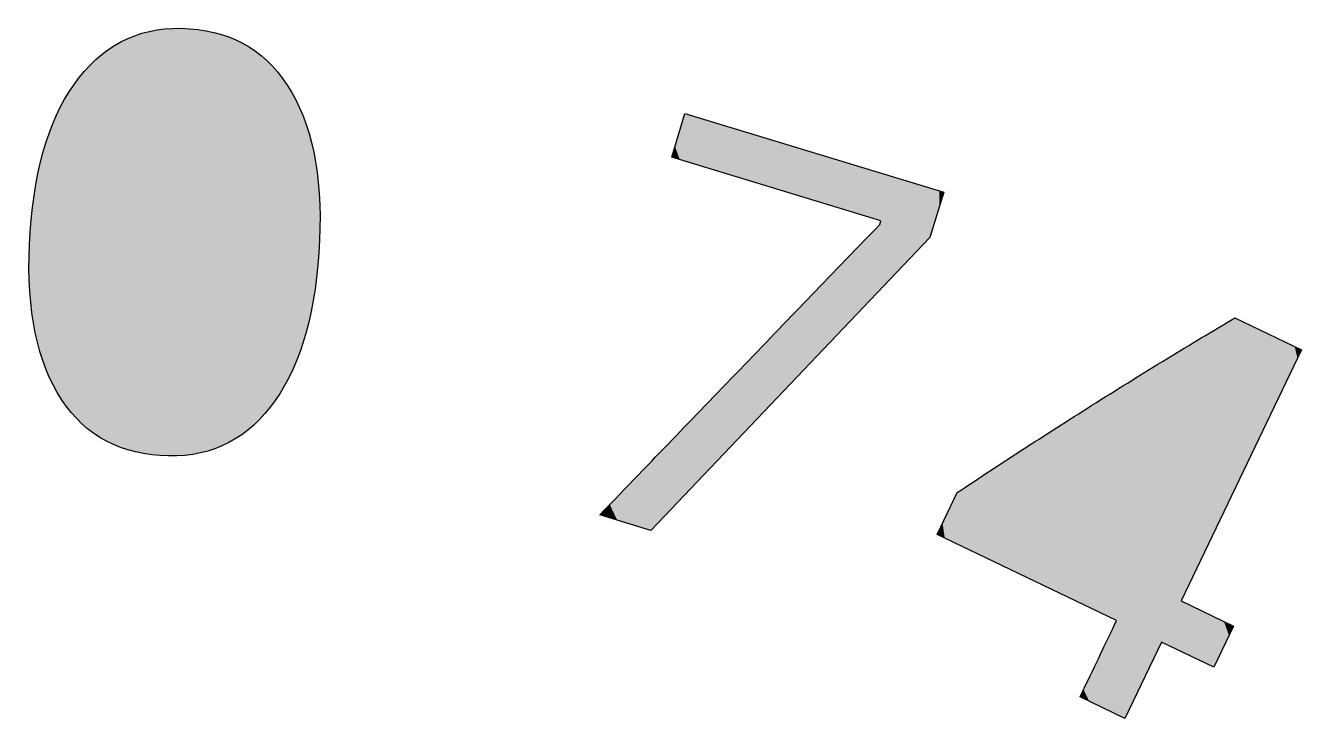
# Model space of a CAD drawing. Extents: x 1 to 47.3, y -47.1 to -0.8.
# Drawn here: x 24.28 to 34.68, y -6.47 to -0.82 of the extents above; entities that cross this region are included whole.
import ezdxf

# ---------------------------------------------------------------- set-up
doc = ezdxf.new("R2010")
doc.units = 0
doc.layers.add('LAYER_1', color=7, linetype='CONTINUOUS')

# ---------------------------------------------------------------- blocks, each defined once
blk = doc.blocks.new('*U24')
at = {"layer": 'LAYER_1', "color": 7}
for points in [[(34.111, -4.657), (34.099, -3.229), (34.111, -3.222)], [(34.123, -4.632), (34.111, -3.222), (34.123, -3.215)], [(34.111, -4.657), (34.111, -3.222), (34.111, -4.656)], [(34.111, -4.656), (34.111, -3.222), (34.111, -3.222)], [(34.111, -4.656), (34.111, -3.222), (34.123, -4.632)], [(34.124, -4.628), (34.123, -3.215), (34.124, -3.214)], [(34.123, -4.632), (34.123, -3.215), (34.124, -4.628)], [(34.124, -4.628), (34.124, -3.214), (34.125, -4.626)], [(34.125, -4.626), (34.124, -3.214), (34.125, -3.214)], [(34.137, -4.601), (34.125, -3.214), (34.137, -3.206)], [(34.125, -4.626), (34.125, -3.214), (34.137, -4.601)], [(34.137, -4.601), (34.137, -3.206), (34.139, -4.598)], [(34.139, -4.598), (34.137, -3.206), (34.139, -3.207)], [(34.139, -4.598), (34.139, -3.207), (34.17, -4.533)], [(34.17, -4.533), (34.139, -3.207), (34.17, -3.222)], [(34.17, -4.533), (34.17, -3.222), (34.232, -4.403)], [(34.232, -4.403), (34.17, -3.222), (34.232, -3.252)], [(33.946, -5.001), (33.9, -3.347), (33.946, -3.32)], [(33.948, -4.996), (33.946, -3.32), (33.948, -3.319)], [(33.946, -5.001), (33.946, -3.32), (33.948, -4.996)], [(33.966, -4.958), (33.948, -3.319), (33.966, -3.308)], [(33.948, -4.996), (33.948, -3.319), (33.966, -4.958)], [(33.971, -4.948), (33.966, -3.308), (33.971, -3.305)], [(33.966, -4.958), (33.966, -3.308), (33.971, -4.948)], [(33.983, -4.924), (33.971, -3.305), (33.983, -3.298)], [(33.971, -4.948), (33.971, -3.305), (33.983, -4.924)], [(33.986, -4.916), (33.983, -3.298), (33.986, -3.296)], [(33.983, -4.924), (33.983, -3.298), (33.986, -4.916)], [(34.027, -4.832), (33.986, -3.296), (34.027, -3.272)], [(33.986, -4.916), (33.986, -3.296), (34.027, -4.832)], [(34.036, -4.814), (34.027, -3.272), (34.036, -3.267)], [(34.027, -4.832), (34.027, -3.272), (34.036, -4.814)], [(34.049, -4.786), (34.036, -3.267), (34.049, -3.259)], [(34.036, -4.814), (34.036, -3.267), (34.049, -4.786)], [(34.09, -4.7), (34.049, -3.259), (34.09, -3.234)], [(34.049, -4.786), (34.049, -3.259), (34.09, -4.7)], [(34.09, -4.7), (34.09, -3.234), (34.091, -4.698)], [(34.091, -4.698), (34.09, -3.234), (34.091, -3.234)], [(34.099, -4.681), (34.091, -3.234), (34.099, -3.229)], [(34.091, -4.698), (34.091, -3.234), (34.099, -4.681)], [(34.099, -4.681), (34.099, -3.229), (34.111, -4.657)], [(34.232, -4.403), (34.232, -3.252), (34.282, -4.299)], [(34.282, -4.299), (34.232, -3.252), (34.282, -3.276)], [(34.282, -4.299), (34.282, -3.276), (34.409, -4.034)], [(34.409, -4.034), (34.282, -3.276), (34.409, -3.336)], [(33.762, -5.385), (33.725, -3.454), (33.762, -3.431)], [(33.771, -5.366), (33.762, -3.431), (33.771, -3.426)], [(33.762, -5.385), (33.762, -3.431), (33.771, -5.366)], [(33.813, -5.278), (33.771, -3.426), (33.813, -3.4)], [(33.771, -5.366), (33.771, -3.426), (33.813, -5.278)], [(33.836, -5.231), (33.813, -3.4), (33.836, -3.387)], [(33.813, -5.278), (33.813, -3.4), (33.836, -5.231)], [(33.876, -5.147), (33.836, -3.387), (33.876, -3.362)], [(33.836, -5.231), (33.836, -3.387), (33.876, -5.147)], [(33.898, -5.101), (33.876, -3.362), (33.898, -3.349)], [(33.876, -5.147), (33.876, -3.362), (33.898, -5.101)], [(33.9, -5.097), (33.898, -3.349), (33.9, -3.347)], [(33.898, -5.101), (33.898, -3.349), (33.9, -5.097)], [(33.9, -5.097), (33.9, -3.347), (33.946, -5.001)], [(34.409, -4.034), (34.409, -3.336), (34.443, -3.962)], [(34.443, -3.962), (34.409, -3.336), (34.443, -3.353)], [(34.443, -3.962), (34.443, -3.353), (34.514, -3.814)], [(34.514, -3.814), (34.443, -3.353), (34.514, -3.387)], [(34.514, -3.814), (34.514, -3.387), (34.576, -3.686)], [(34.576, -3.686), (34.514, -3.387), (34.576, -3.416)], [(34.576, -3.686), (34.576, -3.416), (34.586, -3.664)], [(34.586, -3.664), (34.576, -3.416), (34.586, -3.421)], [(34.586, -3.664), (34.586, -3.421), (34.625, -3.583)], [(34.625, -3.583), (34.586, -3.421), (34.625, -3.44)], [(33.622, -5.887), (33.571, -3.548), (33.622, -3.516)], [(33.701, -5.925), (33.622, -3.516), (33.701, -3.468)], [(33.622, -5.887), (33.622, -3.516), (33.701, -5.925)], [(33.704, -5.505), (33.701, -3.468), (33.704, -3.466)], [(33.701, -5.513), (33.701, -3.468), (33.704, -5.505)], [(33.724, -5.465), (33.704, -3.466), (33.724, -3.455)], [(33.704, -5.505), (33.704, -3.466), (33.724, -5.465)], [(33.725, -5.462), (33.724, -3.455), (33.725, -3.454)], [(33.724, -5.465), (33.724, -3.455), (33.725, -5.462)], [(33.725, -5.462), (33.725, -3.454), (33.762, -5.385)], [(34.625, -3.583), (34.625, -3.44), (34.648, -3.534)], [(34.648, -3.534), (34.625, -3.44), (34.648, -3.451)], [(34.648, -3.534), (34.648, -3.451), (34.66, -3.509)], [(34.66, -3.509), (34.648, -3.451), (34.66, -3.457)], [(34.66, -3.509), (34.66, -3.457), (34.679, -3.471)], [(34.679, -3.471), (34.66, -3.457), (34.679, -3.466)], [(34.679, -3.471), (34.679, -3.466), (34.679, -3.466)], [(33.426, -6.087), (33.369, -3.671), (33.426, -3.636)], [(33.474, -5.986), (33.426, -3.636), (33.474, -3.607)], [(33.426, -6.087), (33.426, -3.636), (33.474, -5.986)], [(33.513, -5.905), (33.474, -3.607), (33.513, -3.583)], [(33.474, -5.986), (33.474, -3.607), (33.513, -5.905)], [(33.536, -5.857), (33.513, -3.583), (33.536, -3.569)], [(33.513, -5.905), (33.513, -3.583), (33.536, -5.857)], [(33.543, -5.849), (33.536, -3.569), (33.543, -3.565)], [(33.536, -5.857), (33.536, -3.569), (33.543, -5.849)], [(33.571, -5.863), (33.543, -3.565), (33.571, -3.548)], [(33.543, -5.849), (33.543, -3.565), (33.571, -5.863)], [(33.571, -5.863), (33.571, -3.548), (33.622, -5.887)], [(33.281, -6.389), (33.252, -3.745), (33.281, -3.727)], [(33.323, -6.3), (33.281, -3.727), (33.323, -3.7)], [(33.281, -6.389), (33.281, -3.727), (33.323, -6.3)], [(33.369, -6.206), (33.323, -3.7), (33.369, -3.671)], [(33.323, -6.3), (33.323, -3.7), (33.369, -6.206)], [(33.369, -6.206), (33.369, -3.671), (33.426, -6.087)], [(33.121, -5.648), (33.087, -3.85), (33.121, -3.828)], [(33.134, -5.654), (33.121, -3.828), (33.134, -3.82)], [(33.121, -5.648), (33.121, -3.828), (33.134, -5.654)], [(33.161, -5.666), (33.134, -3.82), (33.161, -3.803)], [(33.134, -5.654), (33.134, -3.82), (33.161, -5.666)], [(33.162, -5.667), (33.161, -3.803), (33.162, -3.802)], [(33.161, -5.666), (33.161, -3.803), (33.162, -5.667)], [(33.173, -5.674), (33.162, -3.802), (33.173, -3.795)], [(33.162, -5.667), (33.162, -3.802), (33.173, -5.674)], [(33.188, -6.445), (33.173, -3.795), (33.188, -3.786)], [(33.173, -6.437), (33.173, -3.795), (33.188, -6.445)], [(33.226, -6.463), (33.188, -3.786), (33.226, -3.761)], [(33.188, -6.445), (33.188, -3.786), (33.226, -6.463)], [(33.242, -6.47), (33.226, -3.761), (33.242, -3.751)], [(33.226, -6.463), (33.226, -3.761), (33.242, -6.47)], [(33.252, -6.45), (33.242, -3.751), (33.252, -3.745)], [(33.242, -6.47), (33.242, -3.751), (33.252, -6.45)], [(33.252, -6.45), (33.252, -3.745), (33.281, -6.389)], [(32.95, -5.565), (32.904, -3.966), (32.95, -3.937)], [(32.962, -5.571), (32.95, -3.937), (32.962, -3.929)], [(32.95, -5.565), (32.95, -3.937), (32.962, -5.571)], [(32.976, -5.578), (32.962, -3.929), (32.976, -3.92)], [(32.962, -5.571), (32.962, -3.929), (32.976, -5.578)], [(33.008, -5.593), (32.976, -3.92), (33.008, -3.9)], [(32.976, -5.578), (32.976, -3.92), (33.008, -5.593)], [(33.025, -5.601), (33.008, -3.9), (33.025, -3.889)], [(33.008, -5.593), (33.008, -3.9), (33.025, -5.601)], [(33.059, -5.618), (33.025, -3.889), (33.059, -3.868)], [(33.025, -5.601), (33.025, -3.889), (33.059, -5.618)], [(33.087, -5.631), (33.059, -3.868), (33.087, -3.85)], [(33.059, -5.618), (33.059, -3.868), (33.087, -5.631)], [(33.087, -5.631), (33.087, -3.85), (33.121, -5.648)], [(32.876, -5.53), (32.645, -4.13), (32.876, -3.983)], [(32.876, -5.53), (32.876, -3.983), (32.877, -5.531)], [(32.877, -5.531), (32.876, -3.983), (32.877, -3.983)], [(32.879, -5.531), (32.877, -3.983), (32.879, -3.982)], [(32.877, -5.531), (32.877, -3.983), (32.879, -5.531)], [(32.887, -5.535), (32.879, -3.982), (32.887, -3.977)], [(32.879, -5.531), (32.879, -3.982), (32.887, -5.535)], [(32.904, -5.544), (32.887, -3.977), (32.904, -3.966)], [(32.887, -5.535), (32.887, -3.977), (32.904, -5.544)], [(32.904, -5.544), (32.904, -3.966), (32.95, -5.565)], [(32.645, -5.419), (32.292, -4.354), (32.645, -4.13)], [(32.645, -5.419), (32.645, -4.13), (32.876, -5.53)], [(32.292, -5.25), (32.141, -4.453), (32.292, -4.354)], [(32.292, -5.25), (32.292, -4.354), (32.645, -5.419)], [(32.141, -5.178), (32.029, -4.527), (32.141, -4.453)], [(32.141, -5.178), (32.141, -4.453), (32.292, -5.25)], [(32.028, -5.124), (31.926, -4.595), (32.028, -4.528)], [(32.029, -5.124), (32.028, -4.528), (32.029, -4.527)], [(32.028, -5.124), (32.028, -4.528), (32.029, -5.124)], [(32.029, -5.124), (32.029, -4.527), (32.141, -5.178)], [(31.859, -5.043), (31.84, -4.7), (31.859, -4.662)], [(31.871, -5.049), (31.859, -4.662), (31.871, -4.635)], [(31.859, -5.043), (31.859, -4.662), (31.871, -5.049)], [(31.874, -5.05), (31.871, -4.635), (31.874, -4.63)], [(31.871, -5.049), (31.871, -4.635), (31.874, -5.05)], [(31.899, -5.062), (31.874, -4.63), (31.899, -4.613)], [(31.874, -5.05), (31.874, -4.63), (31.899, -5.062)], [(31.926, -5.075), (31.899, -4.613), (31.926, -4.595)], [(31.899, -5.062), (31.899, -4.613), (31.926, -5.075)], [(31.926, -5.075), (31.926, -4.595), (32.028, -5.124)], [(31.811, -5.02), (31.773, -4.84), (31.811, -4.761)], [(31.84, -5.034), (31.811, -4.761), (31.84, -4.7)], [(31.811, -5.02), (31.811, -4.761), (31.84, -5.034)], [(31.84, -5.034), (31.84, -4.7), (31.859, -5.043)], [(31.755, -4.993), (31.731, -4.927), (31.755, -4.878)], [(31.773, -5.002), (31.755, -4.878), (31.773, -4.84)], [(31.755, -4.993), (31.755, -4.878), (31.773, -5.002)], [(31.773, -5.002), (31.773, -4.84), (31.811, -5.02)], [(31.715, -4.974), (31.71, -4.972), (31.715, -4.96)], [(31.729, -4.98), (31.715, -4.96), (31.729, -4.933)], [(31.715, -4.974), (31.715, -4.96), (31.729, -4.98)], [(31.731, -4.982), (31.729, -4.933), (31.731, -4.927)], [(31.729, -4.98), (31.729, -4.933), (31.731, -4.982)], [(31.731, -4.982), (31.731, -4.927), (31.755, -4.993)], [(33.701, -5.925), (33.701, -5.513), (33.704, -5.927)], [(33.704, -5.927), (33.701, -5.513), (33.704, -5.515)], [(33.704, -5.927), (33.704, -5.515), (33.724, -5.936)], [(33.724, -5.936), (33.704, -5.515), (33.724, -5.524)], [(33.724, -5.936), (33.724, -5.524), (33.725, -5.937)], [(33.725, -5.937), (33.724, -5.524), (33.725, -5.524)], [(33.725, -5.937), (33.725, -5.524), (33.762, -5.954)], [(33.762, -5.954), (33.725, -5.524), (33.762, -5.542)], [(33.762, -5.954), (33.762, -5.542), (33.771, -5.959)], [(33.771, -5.959), (33.762, -5.542), (33.771, -5.547)], [(33.771, -5.959), (33.771, -5.547), (33.813, -5.979)], [(33.813, -5.979), (33.771, -5.547), (33.813, -5.567)], [(33.813, -5.979), (33.813, -5.567), (33.836, -5.99)], [(33.836, -5.99), (33.813, -5.567), (33.836, -5.578)], [(33.836, -5.99), (33.836, -5.578), (33.876, -6.009)], [(33.876, -6.009), (33.836, -5.578), (33.876, -5.597)], [(33.876, -6.009), (33.876, -5.597), (33.898, -6.02)], [(33.898, -6.02), (33.876, -5.597), (33.898, -5.607)], [(33.898, -6.02), (33.898, -5.607), (33.9, -6.021)], [(33.9, -6.021), (33.898, -5.607), (33.9, -5.608)], [(33.9, -6.021), (33.9, -5.608), (33.946, -6.043)], [(33.946, -6.043), (33.9, -5.608), (33.946, -5.63)], [(33.161, -6.432), (33.134, -5.755), (33.161, -5.699)], [(33.162, -6.432), (33.161, -5.699), (33.162, -5.696)], [(33.161, -6.432), (33.161, -5.699), (33.162, -6.432)], [(33.173, -6.437), (33.162, -5.696), (33.173, -5.674)], [(33.162, -6.432), (33.162, -5.696), (33.173, -6.437)], [(33.946, -6.043), (33.946, -5.63), (33.948, -6.044)], [(33.948, -6.044), (33.946, -5.63), (33.948, -5.631)], [(33.948, -6.044), (33.948, -5.631), (33.966, -6.052)], [(33.966, -6.052), (33.948, -5.631), (33.966, -5.64)], [(33.966, -6.052), (33.966, -5.64), (33.971, -6.043)], [(33.971, -6.043), (33.966, -5.64), (33.971, -5.643)], [(33.971, -6.043), (33.971, -5.643), (33.983, -6.019)], [(33.983, -6.019), (33.971, -5.643), (33.983, -5.648)], [(33.983, -6.019), (33.983, -5.648), (33.986, -6.011)], [(33.986, -6.011), (33.983, -5.648), (33.986, -5.65)], [(33.986, -6.011), (33.986, -5.65), (34.027, -5.927)], [(34.027, -5.927), (33.986, -5.65), (34.027, -5.669)], [(34.027, -5.927), (34.027, -5.669), (34.036, -5.908)], [(34.036, -5.908), (34.027, -5.669), (34.036, -5.673)], [(34.036, -5.908), (34.036, -5.673), (34.049, -5.881)], [(34.049, -5.881), (34.036, -5.673), (34.049, -5.68)], [(34.049, -5.881), (34.049, -5.68), (34.09, -5.795)], [(34.09, -5.795), (34.049, -5.68), (34.09, -5.699)], [(34.09, -5.795), (34.09, -5.699), (34.091, -5.793)], [(34.091, -5.793), (34.09, -5.699), (34.091, -5.7)], [(34.091, -5.793), (34.091, -5.7), (34.099, -5.776)], [(34.099, -5.776), (34.091, -5.7), (34.099, -5.704)], [(34.099, -5.776), (34.099, -5.704), (34.111, -5.752)], [(34.111, -5.752), (34.099, -5.704), (34.111, -5.709)], [(34.111, -5.752), (34.111, -5.709), (34.111, -5.751)], [(34.111, -5.751), (34.111, -5.709), (34.111, -5.71)], [(34.111, -5.751), (34.111, -5.71), (34.123, -5.727)], [(34.123, -5.727), (34.111, -5.71), (34.123, -5.715)], [(34.123, -5.727), (34.123, -5.715), (34.124, -5.723)], [(34.124, -5.723), (34.123, -5.715), (34.124, -5.716)], [(34.124, -5.723), (34.124, -5.716), (34.125, -5.716)], [(33.121, -6.413), (33.087, -5.854), (33.121, -5.781)], [(33.134, -6.419), (33.121, -5.781), (33.134, -5.755)], [(33.121, -6.413), (33.121, -5.781), (33.134, -6.419)], [(33.134, -6.419), (33.134, -5.755), (33.161, -6.432)], [(33.059, -6.383), (33.025, -5.984), (33.059, -5.913)], [(33.087, -6.396), (33.059, -5.913), (33.087, -5.854)], [(33.059, -6.383), (33.059, -5.913), (33.087, -6.396)], [(33.087, -6.396), (33.087, -5.854), (33.121, -6.413)], [(33.008, -6.358), (32.976, -6.085), (33.008, -6.019)], [(33.025, -6.366), (33.008, -6.019), (33.025, -5.984)], [(33.008, -6.358), (33.008, -6.019), (33.025, -6.366)], [(33.025, -6.366), (33.025, -5.984), (33.059, -6.383)], [(32.962, -6.336), (32.95, -6.14), (32.962, -6.114)], [(32.976, -6.343), (32.962, -6.114), (32.976, -6.085)], [(32.962, -6.336), (32.962, -6.114), (32.976, -6.343)], [(32.976, -6.343), (32.976, -6.085), (33.008, -6.358)], [(32.904, -6.309), (32.887, -6.272), (32.904, -6.235)], [(32.95, -6.33), (32.904, -6.235), (32.95, -6.14)], [(32.904, -6.309), (32.904, -6.235), (32.95, -6.33)], [(32.95, -6.33), (32.95, -6.14), (32.962, -6.336)], [(32.877, -6.295), (32.876, -6.293), (32.877, -6.291)], [(32.879, -6.296), (32.877, -6.291), (32.879, -6.288)], [(32.877, -6.295), (32.877, -6.291), (32.879, -6.296)], [(32.887, -6.3), (32.879, -6.288), (32.887, -6.272)], [(32.879, -6.296), (32.879, -6.288), (32.887, -6.3)], [(32.887, -6.3), (32.887, -6.272), (32.904, -6.309)]]:
    blk.add_solid(points, dxfattribs=at)
blk = doc.blocks.new('*U25')
at = {"layer": 'LAYER_1', "color": 7}
for points in [[(29.653, -1.929), (29.647, -1.569), (29.653, -1.548)], [(29.655, -1.929), (29.653, -1.548), (29.655, -1.541)], [(29.653, -1.929), (29.653, -1.548), (29.655, -1.929)], [(29.655, -1.929), (29.655, -1.541), (29.666, -1.933)], [(29.666, -1.933), (29.655, -1.541), (29.666, -1.544)], [(29.666, -1.933), (29.666, -1.544), (29.699, -1.943)], [(29.699, -1.943), (29.666, -1.544), (29.699, -1.554)], [(29.699, -1.943), (29.699, -1.554), (29.729, -1.952)], [(29.729, -1.952), (29.699, -1.554), (29.729, -1.563)], [(29.625, -1.92), (29.612, -1.684), (29.625, -1.638)], [(29.63, -1.922), (29.625, -1.638), (29.63, -1.623)], [(29.625, -1.92), (29.625, -1.638), (29.63, -1.922)], [(29.647, -1.927), (29.63, -1.623), (29.647, -1.569)], [(29.63, -1.922), (29.63, -1.623), (29.647, -1.927)], [(29.647, -1.927), (29.647, -1.569), (29.653, -1.929)], [(29.729, -1.952), (29.729, -1.563), (29.733, -1.953)], [(29.733, -1.953), (29.729, -1.563), (29.733, -1.565)], [(29.733, -1.953), (29.733, -1.565), (29.751, -1.958)], [(29.751, -1.958), (29.733, -1.565), (29.751, -1.57)], [(29.751, -1.958), (29.751, -1.57), (29.818, -1.979)], [(29.818, -1.979), (29.751, -1.57), (29.818, -1.59)], [(29.818, -1.979), (29.818, -1.59), (29.821, -1.979)], [(29.821, -1.979), (29.818, -1.59), (29.821, -1.591)], [(29.821, -1.979), (29.821, -1.591), (29.849, -1.988)], [(29.849, -1.988), (29.821, -1.591), (29.849, -1.6)], [(29.849, -1.988), (29.849, -1.6), (29.892, -2.001)], [(29.892, -2.001), (29.849, -1.6), (29.892, -1.613)], [(29.892, -2.001), (29.892, -1.613), (29.905, -2.005)], [(29.905, -2.005), (29.892, -1.613), (29.905, -1.617)], [(29.905, -2.005), (29.905, -1.617), (29.976, -2.027)], [(29.976, -2.027), (29.905, -1.617), (29.976, -1.638)], [(29.976, -2.027), (29.976, -1.638), (30.003, -2.035)], [(30.003, -2.035), (29.976, -1.638), (30.003, -1.647)], [(30.003, -2.035), (30.003, -1.647), (30.086, -2.06)], [(30.086, -2.06), (30.003, -1.647), (30.086, -1.672)], [(29.612, -1.916), (29.574, -1.808), (29.612, -1.684)], [(29.612, -1.916), (29.612, -1.684), (29.625, -1.92)], [(30.086, -2.06), (30.086, -1.672), (30.21, -2.098)], [(30.21, -2.098), (30.086, -1.672), (30.21, -1.709)], [(30.21, -2.098), (30.21, -1.709), (30.231, -2.104)], [(30.231, -2.104), (30.21, -1.709), (30.231, -1.716)], [(30.231, -2.104), (30.231, -1.716), (30.251, -2.11)], [(30.251, -2.11), (30.231, -1.716), (30.251, -1.722)], [(30.251, -2.11), (30.251, -1.722), (30.489, -2.182)], [(30.489, -2.182), (30.251, -1.722), (30.489, -1.794)], [(29.572, -1.904), (29.553, -1.877), (29.572, -1.814)], [(29.574, -1.904), (29.572, -1.814), (29.574, -1.808)], [(29.572, -1.904), (29.572, -1.814), (29.574, -1.904)], [(29.574, -1.904), (29.574, -1.808), (29.612, -1.916)], [(30.489, -2.182), (30.489, -1.794), (30.519, -2.192)], [(30.519, -2.192), (30.489, -1.794), (30.519, -1.803)], [(30.519, -2.192), (30.519, -1.803), (30.587, -2.212)], [(30.587, -2.212), (30.519, -1.803), (30.587, -1.824)], [(30.587, -2.212), (30.587, -1.824), (30.731, -2.256)], [(30.731, -2.256), (30.587, -1.824), (30.731, -1.868)], [(30.731, -2.256), (30.731, -1.868), (30.759, -2.265)], [(30.759, -2.265), (30.731, -1.868), (30.759, -1.876)], [(29.552, -1.898), (29.548, -1.893), (29.552, -1.88)], [(29.553, -1.898), (29.552, -1.88), (29.553, -1.877)], [(29.552, -1.898), (29.552, -1.88), (29.553, -1.898)], [(29.553, -1.898), (29.553, -1.877), (29.572, -1.904)], [(30.759, -2.265), (30.759, -1.876), (30.77, -2.268)], [(30.77, -2.268), (30.759, -1.876), (30.77, -1.879)], [(30.77, -2.268), (30.77, -1.879), (30.831, -2.287)], [(30.831, -2.287), (30.77, -1.879), (30.831, -1.898)], [(30.831, -2.287), (30.831, -1.898), (30.923, -2.314)], [(30.923, -2.314), (30.831, -1.898), (30.923, -1.926)], [(30.923, -2.314), (30.923, -1.926), (30.967, -2.328)], [(30.967, -2.328), (30.923, -1.926), (30.967, -1.939)], [(30.967, -2.328), (30.967, -1.939), (31.026, -2.346)], [(31.026, -2.346), (30.967, -1.939), (31.026, -1.957)], [(31.026, -2.346), (31.026, -1.957), (31.082, -2.363)], [(31.082, -2.363), (31.026, -1.957), (31.082, -1.974)], [(31.082, -2.363), (31.082, -1.974), (31.102, -2.369)], [(31.102, -2.369), (31.082, -1.974), (31.102, -1.98)], [(31.102, -2.369), (31.102, -1.98), (31.145, -2.382)], [(31.145, -2.382), (31.102, -1.98), (31.145, -1.994)], [(31.145, -2.382), (31.145, -1.994), (31.181, -2.393)], [(31.181, -2.393), (31.145, -1.994), (31.181, -2.005)], [(31.181, -2.393), (31.181, -2.005), (31.195, -2.397)], [(31.195, -2.397), (31.181, -2.005), (31.195, -2.009)], [(31.195, -2.397), (31.195, -2.009), (31.224, -2.406)], [(31.224, -2.406), (31.195, -2.009), (31.224, -2.018)], [(31.224, -2.406), (31.224, -2.018), (31.23, -2.408)], [(31.23, -2.408), (31.224, -2.018), (31.23, -2.019)], [(31.23, -2.408), (31.23, -2.019), (31.237, -2.41)], [(31.237, -2.41), (31.23, -2.019), (31.237, -2.022)], [(31.237, -2.41), (31.237, -2.022), (31.243, -2.412)], [(31.243, -2.412), (31.237, -2.022), (31.243, -2.023)], [(31.243, -2.412), (31.243, -2.023), (31.244, -2.412)], [(31.244, -2.412), (31.243, -2.023), (31.244, -2.024)], [(31.244, -2.412), (31.244, -2.024), (31.249, -2.413)], [(31.249, -2.413), (31.244, -2.024), (31.249, -2.025)], [(31.249, -2.413), (31.249, -2.025), (31.252, -2.415)], [(31.252, -2.415), (31.249, -2.025), (31.252, -2.026)], [(31.252, -2.971), (31.252, -2.026), (31.275, -2.946)], [(31.275, -2.946), (31.252, -2.026), (31.275, -2.033)], [(31.275, -2.946), (31.275, -2.033), (31.336, -2.882)], [(31.336, -2.882), (31.275, -2.033), (31.336, -2.052)], [(31.336, -2.882), (31.336, -2.052), (31.434, -2.779)], [(31.434, -2.779), (31.336, -2.052), (31.434, -2.081)], [(31.434, -2.779), (31.434, -2.081), (31.488, -2.722)], [(31.488, -2.722), (31.434, -2.081), (31.488, -2.098)], [(31.488, -2.722), (31.488, -2.098), (31.517, -2.693)], [(31.517, -2.693), (31.488, -2.098), (31.517, -2.106)], [(31.517, -2.693), (31.517, -2.106), (31.577, -2.629)], [(31.577, -2.629), (31.517, -2.106), (31.577, -2.125)], [(31.577, -2.629), (31.577, -2.125), (31.582, -2.624)], [(31.582, -2.624), (31.577, -2.125), (31.582, -2.126)], [(31.582, -2.624), (31.582, -2.126), (31.627, -2.577)], [(31.627, -2.577), (31.582, -2.126), (31.627, -2.14)], [(31.627, -2.577), (31.627, -2.14), (31.65, -2.553)], [(31.65, -2.553), (31.627, -2.14), (31.65, -2.147)], [(31.65, -2.553), (31.65, -2.147), (31.651, -2.552)], [(31.651, -2.552), (31.65, -2.147), (31.651, -2.147)], [(31.651, -2.552), (31.651, -2.147), (31.652, -2.55)], [(31.652, -2.55), (31.651, -2.147), (31.652, -2.148)], [(31.652, -2.55), (31.652, -2.148), (31.656, -2.538)], [(31.656, -2.538), (31.652, -2.148), (31.656, -2.149)], [(31.656, -2.538), (31.656, -2.149), (31.674, -2.479)], [(31.674, -2.479), (31.656, -2.149), (31.674, -2.154)], [(31.674, -2.479), (31.674, -2.154), (31.708, -2.367)], [(31.708, -2.367), (31.674, -2.154), (31.708, -2.164)], [(31.708, -2.367), (31.708, -2.164), (31.729, -2.298)], [(31.729, -2.298), (31.708, -2.164), (31.729, -2.171)], [(31.729, -2.298), (31.729, -2.171), (31.746, -2.242)], [(31.746, -2.242), (31.729, -2.171), (31.746, -2.176)], [(31.746, -2.242), (31.746, -2.176), (31.752, -2.221)], [(31.752, -2.221), (31.746, -2.176), (31.752, -2.178)], [(31.752, -2.221), (31.752, -2.178), (31.763, -2.184)], [(31.763, -2.184), (31.752, -2.178), (31.763, -2.181)], [(31.763, -2.184), (31.763, -2.181), (31.764, -2.183)], [(31.195, -3.03), (31.181, -2.509), (31.195, -2.494)], [(31.224, -2.999), (31.195, -2.494), (31.224, -2.464)], [(31.195, -3.03), (31.195, -2.494), (31.224, -2.999)], [(31.23, -2.993), (31.224, -2.464), (31.23, -2.458)], [(31.224, -2.999), (31.224, -2.464), (31.23, -2.993)], [(31.237, -2.986), (31.23, -2.458), (31.237, -2.451)], [(31.23, -2.993), (31.23, -2.458), (31.237, -2.986)], [(31.243, -2.98), (31.237, -2.451), (31.243, -2.445)], [(31.237, -2.986), (31.237, -2.451), (31.243, -2.98)], [(31.244, -2.979), (31.243, -2.445), (31.244, -2.44)], [(31.243, -2.98), (31.243, -2.445), (31.244, -2.979)], [(31.249, -2.974), (31.244, -2.44), (31.249, -2.424)], [(31.244, -2.979), (31.244, -2.44), (31.249, -2.974)], [(31.252, -2.971), (31.249, -2.424), (31.252, -2.415)], [(31.249, -2.974), (31.249, -2.424), (31.252, -2.971)], [(31.102, -3.128), (31.082, -2.611), (31.102, -2.591)], [(31.145, -3.083), (31.102, -2.591), (31.145, -2.546)], [(31.102, -3.128), (31.102, -2.591), (31.145, -3.083)], [(31.181, -3.045), (31.145, -2.546), (31.181, -2.509)], [(31.145, -3.083), (31.145, -2.546), (31.181, -3.045)], [(31.181, -3.045), (31.181, -2.509), (31.195, -3.03)], [(31.026, -3.207), (30.967, -2.73), (31.026, -2.669)], [(31.082, -3.149), (31.026, -2.669), (31.082, -2.611)], [(31.026, -3.207), (31.026, -2.669), (31.082, -3.149)], [(31.082, -3.149), (31.082, -2.611), (31.102, -3.128)], [(30.923, -3.316), (30.831, -2.871), (30.923, -2.776)], [(30.967, -3.27), (30.923, -2.776), (30.967, -2.73)], [(30.923, -3.316), (30.923, -2.776), (30.967, -3.27)], [(30.967, -3.27), (30.967, -2.73), (31.026, -3.207)], [(30.831, -3.412), (30.77, -2.935), (30.831, -2.871)], [(30.831, -3.412), (30.831, -2.871), (30.923, -3.316)], [(30.731, -3.517), (30.587, -3.124), (30.731, -2.975)], [(30.759, -3.488), (30.731, -2.975), (30.759, -2.946)], [(30.731, -3.517), (30.731, -2.975), (30.759, -3.488)], [(30.77, -3.477), (30.759, -2.946), (30.77, -2.935)], [(30.759, -3.488), (30.759, -2.946), (30.77, -3.477)], [(30.77, -3.477), (30.77, -2.935), (30.831, -3.412)], [(30.519, -3.74), (30.489, -3.227), (30.519, -3.195)], [(30.587, -3.668), (30.519, -3.195), (30.587, -3.124)], [(30.519, -3.74), (30.519, -3.195), (30.587, -3.668)], [(30.587, -3.668), (30.587, -3.124), (30.731, -3.517)], [(30.489, -3.772), (30.251, -3.473), (30.489, -3.227)], [(30.489, -3.772), (30.489, -3.227), (30.519, -3.74)], [(30.21, -4.064), (30.086, -3.644), (30.21, -3.516)], [(30.231, -4.042), (30.21, -3.516), (30.231, -3.494)], [(30.21, -4.064), (30.21, -3.516), (30.231, -4.042)], [(30.251, -4.022), (30.231, -3.494), (30.251, -3.473)], [(30.231, -4.042), (30.231, -3.494), (30.251, -4.022)], [(30.251, -4.022), (30.251, -3.473), (30.489, -3.772)], [(30.003, -4.281), (29.976, -3.759), (30.003, -3.73)], [(30.086, -4.194), (30.003, -3.73), (30.086, -3.644)], [(30.003, -4.281), (30.003, -3.73), (30.086, -4.194)], [(30.086, -4.194), (30.086, -3.644), (30.21, -4.064)], [(29.892, -4.398), (29.849, -3.889), (29.892, -3.845)], [(29.905, -4.384), (29.892, -3.845), (29.905, -3.831)], [(29.892, -4.398), (29.892, -3.845), (29.905, -4.384)], [(29.976, -4.31), (29.905, -3.831), (29.976, -3.759)], [(29.905, -4.384), (29.905, -3.831), (29.976, -4.31)], [(29.976, -4.31), (29.976, -3.759), (30.003, -4.281)], [(29.818, -4.476), (29.751, -3.991), (29.818, -3.922)], [(29.821, -4.473), (29.818, -3.922), (29.821, -3.919)], [(29.818, -4.476), (29.818, -3.922), (29.821, -4.473)], [(29.849, -4.443), (29.821, -3.919), (29.849, -3.889)], [(29.821, -4.473), (29.821, -3.919), (29.849, -4.443)], [(29.849, -4.443), (29.849, -3.889), (29.892, -4.398)], [(29.699, -4.601), (29.666, -4.079), (29.699, -4.045)], [(29.729, -4.569), (29.699, -4.045), (29.729, -4.014)], [(29.699, -4.601), (29.699, -4.045), (29.729, -4.569)], [(29.733, -4.565), (29.729, -4.014), (29.733, -4.01)], [(29.729, -4.569), (29.729, -4.014), (29.733, -4.565)], [(29.751, -4.546), (29.733, -4.01), (29.751, -3.991)], [(29.733, -4.565), (29.733, -4.01), (29.751, -4.546)], [(29.751, -4.546), (29.751, -3.991), (29.818, -4.476)], [(29.612, -4.692), (29.574, -4.176), (29.612, -4.136)], [(29.625, -4.678), (29.612, -4.136), (29.625, -4.122)], [(29.612, -4.692), (29.612, -4.136), (29.625, -4.678)], [(29.63, -4.673), (29.625, -4.122), (29.63, -4.117)], [(29.625, -4.678), (29.625, -4.122), (29.63, -4.673)], [(29.647, -4.656), (29.63, -4.117), (29.647, -4.1)], [(29.63, -4.673), (29.63, -4.117), (29.647, -4.656)], [(29.653, -4.649), (29.647, -4.1), (29.653, -4.094)], [(29.647, -4.656), (29.647, -4.1), (29.653, -4.649)], [(29.655, -4.647), (29.653, -4.094), (29.655, -4.091)], [(29.653, -4.649), (29.653, -4.094), (29.655, -4.647)], [(29.666, -4.635), (29.655, -4.091), (29.666, -4.079)], [(29.655, -4.647), (29.655, -4.091), (29.666, -4.635)], [(29.666, -4.635), (29.666, -4.079), (29.699, -4.601)], [(29.542, -4.766), (29.47, -4.283), (29.542, -4.209)], [(29.548, -4.759), (29.542, -4.209), (29.548, -4.203)], [(29.542, -4.766), (29.542, -4.209), (29.548, -4.759)], [(29.552, -4.755), (29.548, -4.203), (29.552, -4.198)], [(29.548, -4.759), (29.548, -4.203), (29.552, -4.755)], [(29.552, -4.755), (29.552, -4.198), (29.553, -4.754)], [(29.553, -4.754), (29.552, -4.198), (29.553, -4.198)], [(29.572, -4.734), (29.553, -4.198), (29.572, -4.178)], [(29.553, -4.754), (29.553, -4.198), (29.572, -4.734)], [(29.574, -4.732), (29.572, -4.178), (29.574, -4.176)], [(29.572, -4.734), (29.572, -4.178), (29.574, -4.732)], [(29.574, -4.732), (29.574, -4.176), (29.612, -4.692)], [(29.418, -4.896), (29.386, -4.37), (29.418, -4.338)], [(29.451, -4.862), (29.418, -4.338), (29.451, -4.304)], [(29.418, -4.896), (29.418, -4.338), (29.451, -4.862)], [(29.47, -4.841), (29.451, -4.304), (29.47, -4.283)], [(29.451, -4.862), (29.451, -4.304), (29.47, -4.841)], [(29.47, -4.841), (29.47, -4.283), (29.542, -4.766)], [(29.305, -4.916), (29.255, -4.507), (29.305, -4.454)], [(29.368, -4.935), (29.305, -4.454), (29.368, -4.39)], [(29.305, -4.916), (29.305, -4.454), (29.368, -4.935)], [(29.378, -4.938), (29.368, -4.39), (29.378, -4.379)], [(29.368, -4.935), (29.368, -4.39), (29.378, -4.938)], [(29.386, -4.929), (29.378, -4.379), (29.386, -4.37)], [(29.378, -4.938), (29.378, -4.379), (29.386, -4.929)], [(29.386, -4.929), (29.386, -4.37), (29.418, -4.896)], [(29.208, -4.886), (29.102, -4.665), (29.208, -4.555)], [(29.255, -4.9), (29.208, -4.555), (29.255, -4.507)], [(29.208, -4.886), (29.208, -4.555), (29.255, -4.9)], [(29.255, -4.9), (29.255, -4.507), (29.305, -4.916)], [(29.102, -4.854), (29.042, -4.727), (29.102, -4.665)], [(29.102, -4.854), (29.102, -4.665), (29.208, -4.886)], [(28.986, -4.819), (28.981, -4.79), (28.986, -4.784)], [(29.012, -4.826), (28.986, -4.784), (29.012, -4.758)], [(28.986, -4.819), (28.986, -4.784), (29.012, -4.826)], [(29.042, -4.836), (29.012, -4.758), (29.042, -4.727)], [(29.012, -4.826), (29.012, -4.758), (29.042, -4.836)], [(29.042, -4.836), (29.042, -4.727), (29.102, -4.854)], [(28.963, -4.812), (28.961, -4.811), (28.963, -4.808)], [(28.981, -4.817), (28.963, -4.808), (28.981, -4.79)], [(28.963, -4.812), (28.963, -4.808), (28.981, -4.817)], [(28.981, -4.817), (28.981, -4.79), (28.986, -4.819)]]:
    blk.add_solid(points, dxfattribs=at)
blk = doc.blocks.new('*U26')
at = {"layer": 'LAYER_1', "color": 7}
for points in [[(25.112, -4.281), (25.003, -0.987), (25.112, -0.929)], [(25.112, -4.281), (25.112, -0.929), (25.113, -4.282)], [(25.113, -4.282), (25.112, -0.929), (25.113, -0.929)], [(25.228, -4.309), (25.113, -0.929), (25.228, -0.887)], [(25.113, -4.282), (25.113, -0.929), (25.228, -4.309)], [(25.24, -4.312), (25.228, -0.887), (25.24, -0.884)], [(25.228, -4.309), (25.228, -0.887), (25.24, -4.312)], [(25.351, -4.325), (25.24, -0.884), (25.351, -0.86)], [(25.24, -4.312), (25.24, -0.884), (25.351, -4.325)], [(25.377, -4.328), (25.351, -0.86), (25.377, -0.857)], [(25.351, -4.325), (25.351, -0.86), (25.377, -4.328)], [(25.48, -4.33), (25.377, -0.857), (25.48, -0.847)], [(25.377, -4.328), (25.377, -0.857), (25.48, -4.33)], [(25.48, -4.33), (25.48, -0.847), (25.513, -4.331)], [(25.513, -4.331), (25.48, -0.847), (25.513, -0.847)], [(25.513, -4.331), (25.513, -0.847), (25.616, -4.321)], [(25.616, -4.321), (25.513, -0.847), (25.616, -0.849)], [(25.616, -4.321), (25.616, -0.849), (25.642, -4.318)], [(25.642, -4.318), (25.616, -0.849), (25.642, -0.852)], [(25.642, -4.318), (25.642, -0.852), (25.751, -4.294)], [(25.751, -4.294), (25.642, -0.852), (25.751, -0.866)], [(25.751, -4.294), (25.751, -0.866), (25.765, -4.291)], [(25.765, -4.291), (25.751, -0.866), (25.765, -0.869)], [(25.765, -4.291), (25.765, -0.869), (25.877, -4.251)], [(25.877, -4.251), (25.765, -0.869), (25.877, -0.896)], [(25.877, -4.251), (25.877, -0.896), (25.881, -4.249)], [(25.881, -4.249), (25.877, -0.896), (25.881, -0.897)], [(25.881, -4.249), (25.881, -0.897), (25.99, -4.193)], [(25.99, -4.193), (25.881, -0.897), (25.99, -0.938)], [(24.995, -4.238), (24.901, -1.059), (24.995, -0.992)], [(25.003, -4.241), (24.995, -0.992), (25.003, -0.987)], [(24.995, -4.238), (24.995, -0.992), (25.003, -4.241)], [(25.003, -4.241), (25.003, -0.987), (25.112, -4.281)], [(25.99, -4.193), (25.99, -0.938), (25.994, -4.19)], [(25.994, -4.19), (25.99, -0.938), (25.994, -0.94)], [(25.994, -4.19), (25.994, -0.94), (26.091, -4.121)], [(26.091, -4.121), (25.994, -0.94), (26.091, -0.992)], [(26.091, -4.121), (26.091, -0.992), (26.102, -4.112)], [(26.102, -4.112), (26.091, -0.992), (26.102, -0.998)], [(26.102, -4.112), (26.102, -0.998), (26.186, -4.035)], [(26.186, -4.035), (26.102, -0.998), (26.186, -1.059)], [(24.886, -4.18), (24.805, -1.146), (24.886, -1.073)], [(24.901, -4.188), (24.886, -1.073), (24.901, -1.059)], [(24.886, -4.18), (24.886, -1.073), (24.901, -4.188)], [(24.901, -4.188), (24.901, -1.059), (24.995, -4.238)], [(26.186, -4.035), (26.186, -1.059), (26.202, -4.017)], [(26.202, -4.017), (26.186, -1.059), (26.202, -1.07)], [(26.202, -4.017), (26.202, -1.07), (26.274, -3.934)], [(26.274, -3.934), (26.202, -1.07), (26.274, -1.138)], [(26.274, -3.934), (26.274, -1.138), (26.293, -3.908)], [(26.293, -3.908), (26.274, -1.138), (26.293, -1.155)], [(24.716, -4.045), (24.694, -1.28), (24.716, -1.247)], [(24.785, -4.109), (24.716, -1.247), (24.785, -1.169)], [(24.716, -4.045), (24.716, -1.247), (24.785, -4.109)], [(24.805, -4.123), (24.785, -1.169), (24.805, -1.146)], [(24.785, -4.109), (24.785, -1.169), (24.805, -4.123)], [(24.805, -4.123), (24.805, -1.146), (24.886, -4.18)], [(26.293, -3.908), (26.293, -1.155), (26.355, -3.82)], [(26.355, -3.82), (26.293, -1.155), (26.355, -1.23)], [(26.355, -3.82), (26.355, -1.23), (26.376, -3.783)], [(26.376, -3.783), (26.355, -1.23), (26.376, -1.255)], [(24.694, -4.024), (24.635, -1.363), (24.694, -1.28)], [(24.694, -4.024), (24.694, -1.28), (24.716, -4.045)], [(26.376, -3.783), (26.376, -1.255), (26.426, -3.694)], [(26.426, -3.694), (26.376, -1.255), (26.426, -1.332)], [(26.426, -3.694), (26.426, -1.332), (26.449, -3.642)], [(26.449, -3.642), (26.426, -1.332), (26.449, -1.368)], [(24.611, -3.925), (24.563, -1.49), (24.611, -1.405)], [(24.635, -3.954), (24.611, -1.405), (24.635, -1.363)], [(24.611, -3.925), (24.611, -1.405), (24.635, -3.954)], [(24.635, -3.954), (24.635, -1.363), (24.694, -4.024)], [(26.449, -3.642), (26.449, -1.368), (26.489, -3.555)], [(26.489, -3.555), (26.449, -1.368), (26.489, -1.445)], [(26.489, -3.555), (26.489, -1.445), (26.514, -3.485)], [(26.514, -3.485), (26.489, -1.445), (26.514, -1.494)], [(24.537, -3.813), (24.5, -1.629), (24.537, -1.546)], [(24.563, -3.852), (24.537, -1.546), (24.563, -1.49)], [(24.537, -3.813), (24.537, -1.546), (24.563, -3.852)], [(24.563, -3.852), (24.563, -1.49), (24.611, -3.925)], [(26.514, -3.485), (26.514, -1.494), (26.543, -3.404)], [(26.543, -3.404), (26.514, -1.494), (26.543, -1.567)], [(24.5, -3.739), (24.473, -1.703), (24.5, -1.629)], [(24.5, -3.739), (24.5, -1.629), (24.537, -3.813)], [(26.543, -3.404), (26.543, -1.567), (26.567, -3.314)], [(26.567, -3.314), (26.543, -1.567), (26.567, -1.63)], [(26.567, -3.314), (26.567, -1.63), (26.588, -3.24)], [(26.588, -3.24), (26.567, -1.63), (26.588, -1.699)], [(24.473, -3.688), (24.445, -1.78), (24.473, -1.703)], [(24.473, -3.688), (24.473, -1.703), (24.5, -3.739)], [(26.588, -3.24), (26.588, -1.699), (26.611, -3.129)], [(26.611, -3.129), (26.588, -1.699), (26.611, -1.777)], [(24.445, -3.617), (24.42, -1.873), (24.445, -1.78)], [(24.445, -3.617), (24.445, -1.78), (24.473, -3.688)], [(26.611, -3.129), (26.611, -1.777), (26.624, -3.064)], [(26.624, -3.064), (26.611, -1.777), (26.624, -1.841)], [(26.624, -3.064), (26.624, -1.841), (26.644, -2.931)], [(26.644, -2.931), (26.624, -1.841), (26.644, -1.935)], [(24.4, -3.485), (24.377, -2.057), (24.4, -1.944)], [(24.42, -3.552), (24.4, -1.944), (24.42, -1.873)], [(24.4, -3.485), (24.4, -1.944), (24.42, -3.552)], [(24.42, -3.552), (24.42, -1.873), (24.445, -3.617)], [(26.644, -2.931), (26.644, -1.935), (26.652, -2.876)], [(26.652, -2.876), (26.644, -1.935), (26.652, -1.996)], [(24.377, -3.405), (24.363, -2.119), (24.377, -2.057)], [(24.377, -3.405), (24.377, -2.057), (24.4, -3.485)], [(26.652, -2.876), (26.652, -1.996), (26.666, -2.723)], [(26.666, -2.723), (26.652, -1.996), (26.666, -2.104)], [(24.363, -3.342), (24.344, -2.253), (24.363, -2.119)], [(24.363, -3.342), (24.363, -2.119), (24.377, -3.405)], [(26.666, -2.723), (26.666, -2.104), (26.671, -2.675)], [(26.671, -2.675), (26.666, -2.104), (26.671, -2.171)], [(26.671, -2.675), (26.671, -2.171), (26.678, -2.507)], [(26.678, -2.507), (26.671, -2.171), (26.678, -2.284)], [(24.344, -3.247), (24.336, -2.307), (24.344, -2.253)], [(24.344, -3.247), (24.344, -2.253), (24.363, -3.342)], [(26.678, -2.507), (26.678, -2.284), (26.68, -2.474)], [(24.336, -3.188), (24.321, -2.461), (24.336, -2.307)], [(24.336, -3.188), (24.336, -2.307), (24.344, -3.247)], [(24.321, -3.079), (24.317, -2.506), (24.321, -2.461)], [(24.321, -3.079), (24.321, -2.461), (24.336, -3.188)], [(24.317, -3.014), (24.31, -2.676), (24.317, -2.506)], [(24.317, -3.014), (24.317, -2.506), (24.321, -3.079)], [(24.31, -2.899), (24.308, -2.708), (24.31, -2.676)], [(24.31, -2.899), (24.31, -2.676), (24.317, -3.014)]]:
    blk.add_solid(points, dxfattribs=at)
blk = doc.blocks.new('BLOCK_2')
at = {"layer": 'LAYER_1'}
for points, knots in [([(26.274, -3.934), (26.5, -3.646), (26.632, -3.227), (26.671, -2.675), (26.708, -2.124), (26.635, -1.688), (26.449, -1.368), (26.264, -1.047), (25.986, -0.875), (25.616, -0.849), (25.244, -0.823), (24.945, -0.956), (24.716, -1.247), (24.488, -1.539), (24.355, -1.958), (24.317, -2.506), (24.279, -3.059), (24.353, -3.494), (24.537, -3.813), (24.722, -4.131), (25.002, -4.303), (25.377, -4.328), (25.749, -4.354), (26.049, -4.223), (26.274, -3.934)], [0, 0, 0, 0, 1, 1, 1, 2, 2, 2, 3, 3, 3, 4, 4, 4, 5, 5, 5, 6, 6, 6, 7, 7, 7, 8, 8, 8, 8]), ([(29.655, -1.541), (29.655, -1.541), (29.547, -1.896), (29.547, -1.896), (29.547, -1.896), (31.252, -2.414), (31.252, -2.414), (31.252, -2.414), (31.243, -2.445), (31.243, -2.445), (31.022, -2.673), (30.826, -2.876), (30.653, -3.056), (30.48, -3.236), (30.296, -3.427), (30.102, -3.628), (29.907, -3.829), (29.723, -4.02), (29.55, -4.2), (29.377, -4.38), (29.181, -4.584), (28.961, -4.811), (28.961, -4.811), (29.378, -4.938), (29.378, -4.938), (29.378, -4.938), (31.652, -2.55), (31.652, -2.55), (31.652, -2.55), (31.764, -2.182), (31.764, -2.182), (31.764, -2.182), (29.655, -1.541), (29.655, -1.541)], [0, 0, 0, 0, 1, 1, 1, 2, 2, 2, 3, 3, 3, 4, 4, 4, 5, 5, 5, 6, 6, 6, 7, 7, 7, 8, 8, 8, 9, 9, 9, 10, 10, 10, 11, 11, 11, 11]), ([(33.025, -5.984), (32.985, -6.066), (32.935, -6.17), (32.876, -6.295), (32.876, -6.295), (33.242, -6.47), (33.242, -6.47), (33.242, -6.47), (33.54, -5.848), (33.54, -5.848), (33.54, -5.848), (33.967, -6.053), (33.967, -6.053), (33.967, -6.053), (34.127, -5.717), (34.127, -5.717), (34.127, -5.717), (33.701, -5.513), (33.701, -5.513), (33.701, -5.513), (34.681, -3.467), (34.681, -3.467), (34.681, -3.467), (34.137, -3.206), (34.137, -3.206), (33.957, -3.313), (33.772, -3.424), (33.582, -3.539), (33.393, -3.655), (33.202, -3.774), (33.009, -3.895), (32.816, -4.017), (32.624, -4.139), (32.434, -4.262), (32.243, -4.385), (32.057, -4.508), (31.874, -4.63), (31.874, -4.63), (31.71, -4.971), (31.71, -4.971), (31.71, -4.971), (33.174, -5.673), (33.174, -5.673), (33.114, -5.797), (33.064, -5.901), (33.025, -5.984)], [0, 0, 0, 0, 1, 1, 1, 2, 2, 2, 3, 3, 3, 4, 4, 4, 5, 5, 5, 6, 6, 6, 7, 7, 7, 8, 8, 8, 9, 9, 9, 10, 10, 10, 11, 11, 11, 12, 12, 12, 13, 13, 13, 14, 14, 14, 15, 15, 15, 15])]:
    blk.add_open_spline(points, degree=3, knots=knots, dxfattribs=at)
at = {"layer": 'LAYER_1', "color": 7}
for name in ['*U26', '*U25', '*U24']:
    blk.add_blockref(name, (0, 0), dxfattribs=at)

msp = doc.modelspace()

# ---------------------------------------------------------------- block references
at = {"layer": 'LAYER_1'}
msp.add_blockref('BLOCK_2', (0, 0), dxfattribs=at)

doc.saveas('drawing.dxf')
